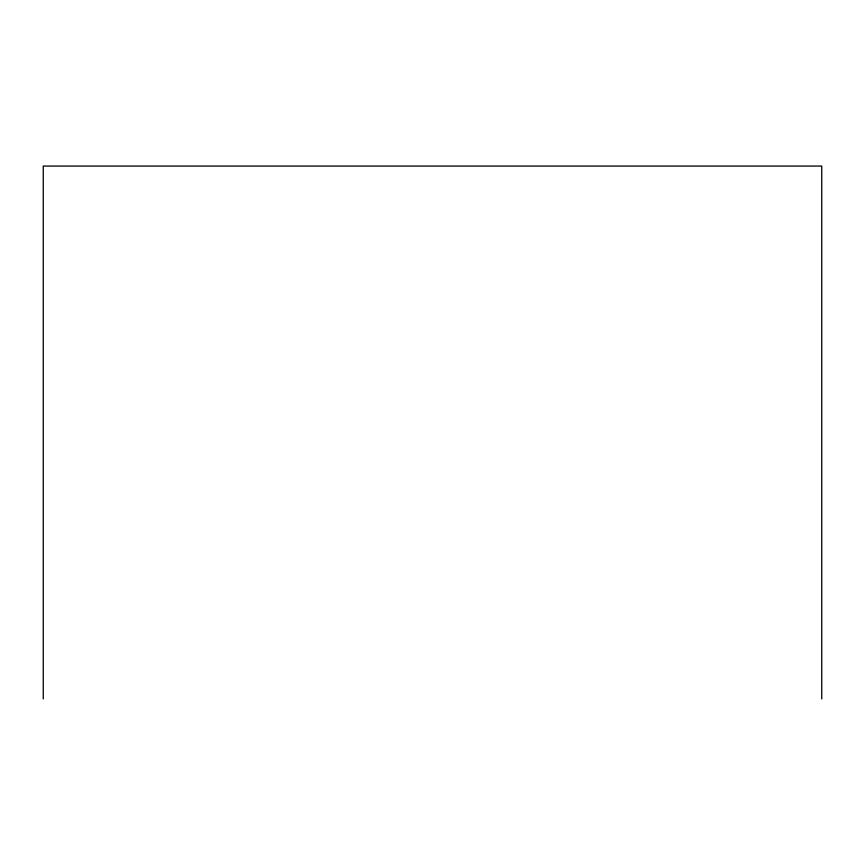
<?xml version="1.0" encoding="UTF-8"?>
<svg xmlns="http://www.w3.org/2000/svg" width="865" height="865" viewBox="0 0 865 865"><rect width="100%" height="100%" fill="white"/><g stroke="black" fill="none" stroke-linecap="round" stroke-linejoin="round"><path stroke-width="1.3" d="M821.75 698.931L821.75 166.069L43.25 166.069L43.25 698.931"/></g></svg>
